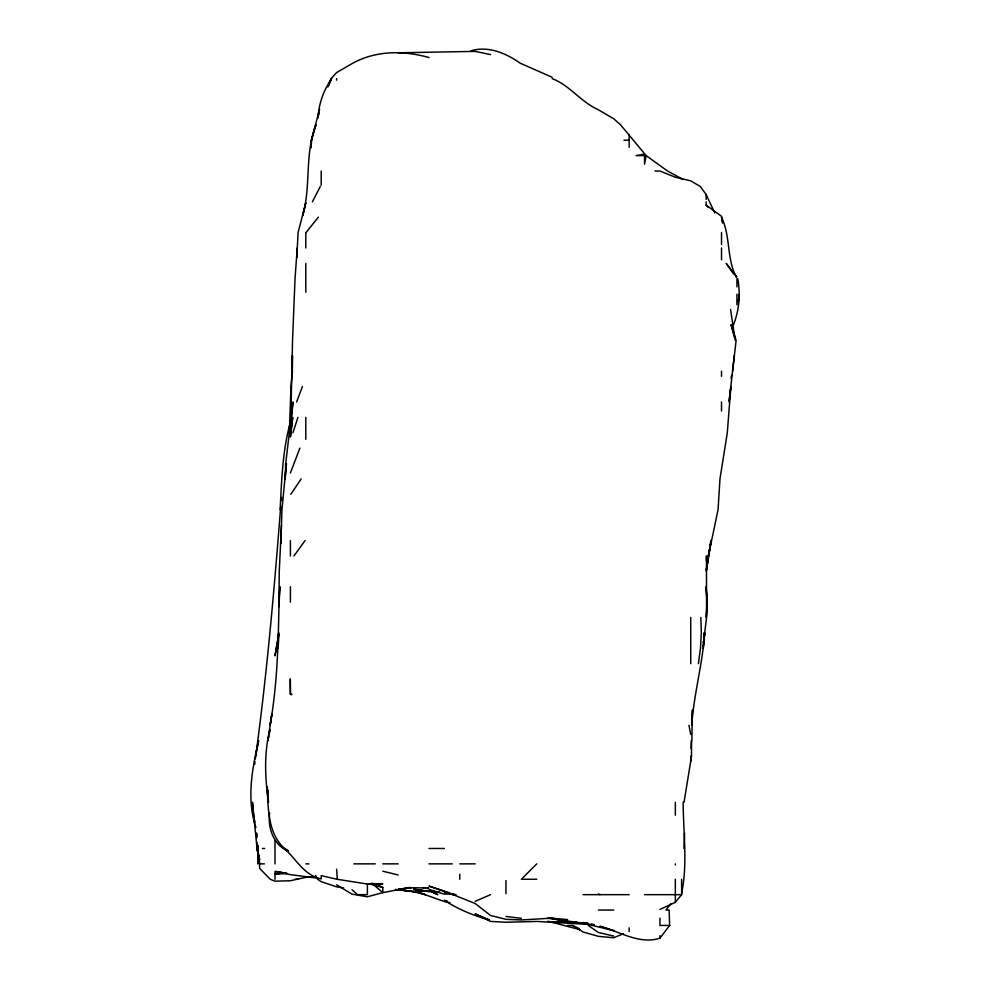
<?xml version="1.0" encoding="UTF-8"?>
<svg xmlns="http://www.w3.org/2000/svg" width="990" height="990" viewBox="0 0 990 990"><rect width="100%" height="100%" fill="white"/><g stroke="black" fill="none" stroke-linecap="round" stroke-linejoin="round"><path stroke-width="1.49" d="M257.784 863.862L257.87 845.386M691.849 740.681L692.431 709.892L691.663 725.286C693.903 694.188 702.492 663.993 704.793 632.907L703.432 642.708M278.957 602.118L278.957 606.734L279.885 586.711L278.957 602.118L279.254 571.317L281.469 525.121M269.651 813.05C267.647 828.556 273.488 844.272 288.078 851.425M706.377 560.538L706.464 555.922L706.563 617.513L703.494 642.708M296.851 257.214L298.064 232.576L305.811 202.752L302.692 215.746C311.207 186.009 304.437 153.945 315.983 124.802L311.466 140.196L311.108 147.894L311.454 140.196M256.893 842.304L256.744 848.467L257.821 852.811M280.826 540.528L280.863 543.609L281.952 509.726L286.407 463.543L285.157 478.937L285.689 463.543L292.99 401.952L291.147 421.963M296.926 257.214L297.248 247.983L295.02 278.772L292.545 340.362L290.701 421.678M681.652 893.252C687.79 863.478 683.261 832.541 683.162 802.271M290.404 428.88L290.577 424.562M683.954 848.467L684.573 833.073M691.107 748.39L691.466 740.681L691.552 756.088L684.028 802.271M280.121 509.726C281.68 480.397 282.41 450.722 290.404 422.26L290.404 426.752M278.982 602.118C278.339 643.339 277.336 684.573 270.084 725.286L271.693 715.485M737.798 278.772C740.57 294.265 739.221 310.303 733.417 324.968L731.103 324.968L736.115 340.362L729.048 401.952M292.458 371.151L290.998 386.558L289.315 432.741L289.625 429.747M280.714 506.645C274.069 590.894 266.892 675.093 255.321 758.885M281.296 500.495L281.593 497.413M289.946 426.752L290.404 422.26M318.137 117.798C318.718 103.653 323.631 90.239 331.625 78.606L328.705 85.61M732.526 371.151L734.332 355.757M729.209 400.554L729.717 396.346M730.038 393.55L730.88 386.558L727.304 432.741L719.977 478.937L718.047 509.726L708.395 555.922L706.439 569.918L710.981 540.528L706.328 571.317M254.628 764.478L254.975 761.681M706.365 569.918L708.221 555.922M318.718 115.001L319.485 109.407L311.466 140.196M698.371 663.696L700.475 648.302L701.328 632.907L700.833 617.513M268.76 736.486L267.956 740.681L271.78 714.087M269.292 733.689L269.825 730.892M255.655 756.088L258.625 740.681C252.054 769.106 246.448 799.017 255.89 827.467M731.041 378.155L731.647 375.358M269.936 729.494C263.81 753.241 265.072 778.19 268.476 802.271L267.213 786.877C268.29 808.199 267.51 832.578 284.402 848.467C296.356 859.258 303.967 875.197 321.206 878.934L321.206 875.643L336.6 879.182L367.389 884.033L382.796 884.07L372.017 883.538M290.404 472.973L299.871 448.136M292.904 432.741L297.94 417.347M296.604 401.952L302.42 386.558M327.888 87.009L331.118 78.606L336.6 72.592L351.995 63.632C375.544 50.403 403.512 50.267 428.979 57.569M312.407 201.787L320.339 186.392M290.763 494.332L301.17 478.937M293.919 555.922L305.168 540.528M670.676 903.907L666.01 910.058L669.129 910.058L669.636 925.452L659.946 938.198C638.934 944.893 619.579 931.256 599.754 926.281L613.75 930.6L582.962 923.2L547.544 918.163M306.009 232.576L318.347 217.181M675.341 902.15L681.677 894.663L681.603 879.256M536.766 863.862L521.371 879.256L536.766 879.256M659.946 909.426L675.341 902.323L675.341 879.256M475.175 901.321L490.57 894.663M623.552 933.681L613.75 937.753L598.356 936.342L582.962 931.937L572.529 925.452L567.555 925.452M470.98 50.787C488.206 45.664 506.236 53.225 520.233 63.212L552.16 77.269M259.615 868.379L270.196 879.256L275.01 881.174L290.404 880.741L305.811 877.35L315.043 877.029M409.39 887.523L382.796 892.646L367.389 896.779L351.995 894.143L336.6 884.788M410.788 887.461L398.19 889.354L413.585 887.721L428.979 888.08L422.829 887.585M279.217 873.675L275.01 874.133L287.335 873.428M282.014 873.366L286.209 872.908M427.445 890.505L413.585 891.557L395.394 889.441M427.445 890.678L413.585 891.557L398.19 889.688L413.585 891.755L425.576 894.663L416.258 891.52M433.608 891.433L428.979 891.718L413.585 889.268L422.829 890.06M453.618 893.648L444.386 894.131L428.979 889.936L434.585 890.777M433.608 891.074L428.979 891.223L439.758 891.928M398.19 52.792L475.175 51.381L490.57 54.599M623.935 140.196L629.145 140.196M654.935 170.998L659.946 170.998L675.341 177.235L690.735 180.848L700.165 186.392L706.13 194.486L714.792 212.986M262.461 848.467L264.701 848.467M428.979 848.467L444.386 848.467M264.367 863.862L259.615 863.862L257.338 848.467L259.615 859.741L257.041 848.467L252.462 802.271L253.787 817.678L255.024 821.873M305.811 863.862L308.892 863.862M353.838 863.862L375.272 863.862M382.796 863.862L398.19 863.862M428.979 863.862L452.282 863.862M459.781 863.862L475.175 863.862M294.896 879.256L297.891 879.256M449.584 893.624L456.006 894.663M582.962 894.663L629.145 894.663M644.54 894.663L681.677 894.663M598.356 910.058L613.75 910.058M669.636 925.452L659.946 925.452L659.946 918.151M593.74 924.697L536.766 921.443L505.964 922.247L490.57 921.405L475.175 913.844L489.171 919.797M549.079 918.015L567.555 919.562M549.079 917.965L567.555 921.591L582.962 923.2L567.555 921.603L552.16 918.138L521.371 919.957L505.964 919.314L490.57 915.502L475.175 903.536L444.386 891.099L428.979 886.087L453.272 894.663L444.386 892.349M445.921 892.448L449.002 892.646M587.157 923.027L582.962 922.532L588.555 923.596M282.014 872.24L275.01 871.398L290.404 874.64L317.01 878.13M505.964 916.394L521.371 918.398M343.604 887.968L336.6 886.817L321.206 881.657L317.642 879.256L315.55 875.408M591.352 924.128L594.149 924.66M449.98 902.694L444.386 901.556L416.505 891.631M613.75 936.07L598.356 932.481L588.233 925.452M382.796 871.2L398.19 874.974M547.965 921.22L580.152 929.721M368.8 883.699L382.796 887.51L382.796 892.646L371.795 883.13M447.183 901.11L444.386 900.318C458.123 909.29 473.393 915.564 489.171 919.945M450.883 893.537L453.482 894.663M598.356 893.97L599.952 894.663M431.492 891.743L437.778 894.663L431.492 891.606M572.529 925.452L579.039 928.571M683.038 179.425L667.52 170.998L646.136 155.591L620.532 124.802L613.75 118.775L597.651 109.407C580.586 101.661 569.757 85.326 552.16 78.606M378.947 885.468L382.796 887.51M284.588 848.467L288.078 850.67M284.526 848.467L288.053 850.893M706.13 201.787L706.13 205.066L721.524 216.29L722.799 222.787M351.995 889.738L357.551 894.663L367.389 894.663L367.389 883.934M706.13 205.066L708.06 207.269M736.931 276.816L726.165 263.377L733.615 274.032M736.374 277.373C726.474 258.613 730.707 236.263 721.524 217.181L722.452 222.787M731.103 324.968L734.469 337.565M267.696 791.072L266.669 786.877L267.783 792.483M688.966 725.286L690.735 734.493M730.571 309.573L735.211 340.362M256.88 835.869L256.509 833.073L256.893 837.688M257.536 845.386L257.796 848.467M336.6 869.183L337.33 879.256M259.293 859.246L259.615 867.525M290.12 679.103L290.404 693.965L291.963 694.497L290.404 694.497L290.404 679.103M736.931 278.772L736.931 286.877M736.931 294.166L736.931 304.697M721.524 232.576L721.524 244.481M721.524 247.983L721.524 259.764M721.524 371.151L721.524 376.299M721.524 401.952L721.524 410.961M706.13 194.486L706.13 199.411M690.735 617.513L690.735 663.696M690.735 756.088L690.735 761.075M675.341 802.271L675.341 815.203M675.341 863.862L675.341 865.025M659.946 935.587L659.946 938.198M629.145 134.43L629.145 147.225M629.145 927.865L629.145 931.491M505.964 880.543L505.964 893.685M459.781 874.232L459.781 879.256M336.6 78.606L336.6 80.141M321.206 170.998L321.206 185.167M305.811 233.034L305.811 247.983M305.811 263.377L305.811 292.199M305.811 417.347L305.811 439.337M290.404 540.528L290.404 555.922M290.404 586.711L290.404 602.118M275.01 840.733L275.01 848.467M275.01 849.445L275.01 863.862M275.01 872.623L275.01 879.256M292.446 355.757L292.273 371.151L292.446 355.757M278.648 632.907L278.19 648.302L278.648 632.907M707.033 602.118L706.316 617.513L707.083 602.118L706.13 586.711L707.033 602.118M704.224 632.907L703.246 648.302L704.224 632.907M290.862 432.741L290.404 437.036L292.706 417.347L290.874 432.741M703.036 645.505L702.652 648.302L703.073 645.505M739.357 294.166L738.107 302.569L739.394 294.166M276.247 648.302L275.01 655.826L278.735 634.305L276.297 648.302M646.136 155.591L644.54 164.229L644.54 154.106L636.1 155.591L646.136 155.591M711.278 540.528L708.456 555.922L711.278 540.528M567.555 922.173L552.16 921.962L567.555 922.173M267.869 792.483L266.669 786.877L267.894 792.483"/></g></svg>
